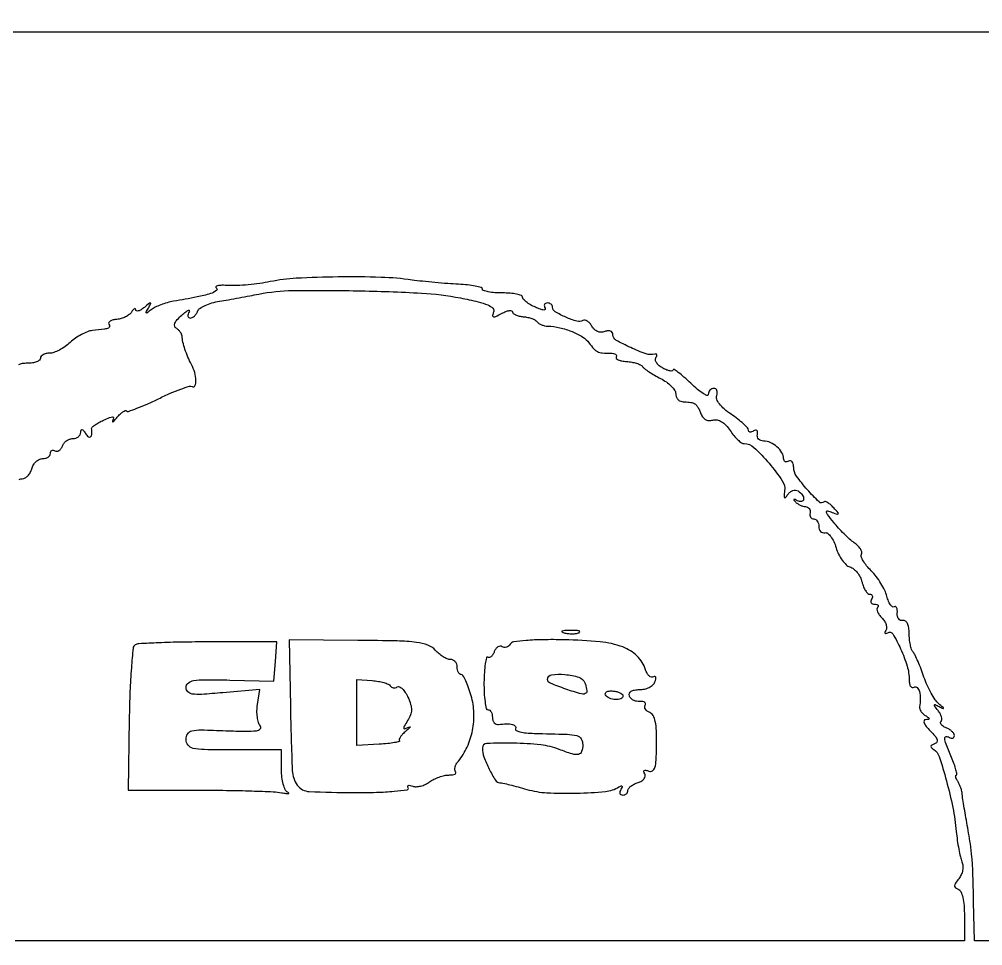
# Model space of a CAD drawing. Extents: x 0 to 836, y 5 to 589.
# Drawn here: x 805.54 to 821.77, y 32.91 to 48.52 of the extents above; entities that cross this region are included whole.
import ezdxf

# ---------------------------------------------------------------- set-up
doc = ezdxf.new("R2010")
doc.units = 0
doc.header["$MEASUREMENT"] = 0

msp = doc.modelspace()

# ---------------------------------------------------------------- linework, layer by layer
for points in [[(201.712326, 537.783562, -0.000001), (217.055896, 537.76491, -0.426088)], [(546.957638, 269.095817, -0.000001), (546.976289, 285.583213, -0.415883)], [(420.497259, 588.710259, 0.000013), (261.145696, 588.714318, 0.000021), (126.989856, 588.708632)], [(718.0002, 320.588723, -0.000011), (717.997333, 194.273324, -0.000202)], [(604.852986, 529.408162, -0.000002), (620.423836, 529.389509, -0.550615)], [(308.18842, 529.408162, -0.000002), (322.638019, 529.38951, -0.415836)], [(531.796111, 538.074638, -0.000002), (517.6951, 538.093291, -0.426056)], [(413.368417, 538.074638, -0.000002), (399.676779, 538.093291, -0.415815)], [(693.315638, 481.579418, -0.000002), (693.334294, 494.031443, -0.550517)], [(693.109162, 421.684687, -0.000002), (693.090507, 409.236574, -0.415775)], [(420.462, 4.7376), (836.1018, 4.7376), (836.1018, 4.9491, 0.047675), (836.091092, 5.061147, 0.173074), (836.05527, 5.121825, 0.144586), (835.98451, 5.152374, 0.030103), (835.848, 5.1606), (835.5942, 5.1606), (835.5942, 29.943407, 0.000223), (835.589332, 40.867792, 0.000628), (835.572933, 48.504221, 0.000026), (835.551504, 54.703733, 0.258997), (835.509671, 54.778456, -0.259848), (835.46748, 54.854103), (835.446278, 121.592707, -0.000059), (835.429914, 203.53197, -0.00002), (835.42504, 321.569549)], [(718.148241, 147.565102, 0.000075), (718.164575, 211.571705, 0.000026), (718.1694, 303.889409)], [(717.979042, 153.570589, -0.000014), (717.95733, 128.915092, -0.566366)], [(800.541927, 44.461672, 0.000023), (800.523391, 42.790195, 0.000526)], [(826.123993, 32.994), (821.6352, 32.994), (821.620729, 33.64965, 0.002), (821.607517, 34.156368, 0.013854), (821.593172, 34.404377, 0.017828), (821.566149, 34.626371, 0.004604), (821.506552, 34.9821, -0.001845), (821.477422, 35.150273, -0.002347), (821.451841, 35.305695, -0.001835), (821.431485, 35.436172, -0.01942), (821.425451, 35.4897, 0.050376), (821.418434, 35.529596, 0.022212), (821.401608, 35.580513, 0.021715), (821.378826, 35.633361, 0.027239), (821.353021, 35.68005, -0.027825), (821.330646, 35.720647, -0.058029), (821.318887, 35.754736, -0.109602), (821.318934, 35.777107, -0.351031), (821.32979, 35.7858, 0.471735), (821.341018, 35.799425, 0.018161), (821.324133, 35.871981, 0.020975), (821.294134, 35.966641, 0.011733), (821.250183, 36.079183, -0.006444), (821.158485, 36.306854, -0.064868), (821.134157, 36.406073, -0.425501), (821.157205, 36.433789, -0.157811), (821.2122, 36.4203, 0.072176), (821.244568, 36.406252, 0.147995), (821.271949, 36.407032, 0.188867), (821.290026, 36.422126, 0.126107), (821.2968, 36.448556, 0.14157), (821.286767, 36.483279, 0.060482), (821.255966, 36.521108, 0.053108), (821.210969, 36.556067, 0.047031), (821.157791, 36.58244, -0.045535), (821.108381, 36.606762, -0.08753), (821.075383, 36.63588, -0.144005), (821.063637, 36.664694, -0.225315), (821.072457, 36.689457, 0.193124), (821.085306, 36.719524, 0.07393), (821.079517, 36.765486, 0.058959), (821.05736, 36.819285, 0.043), (821.021116, 36.872906, -0.006342), (820.963462, 36.946029, -0.25), (820.960188, 36.965688, -0.44549), (820.97363, 36.971493, -0.010419), (821.043, 36.937866, 0.006333), (821.107315, 36.906038, 0.609059), (821.113792, 36.910933, 0.175434), (821.105268, 36.925893, 0.00326), (821.03487, 36.985076, -0.070522), (820.975152, 37.050815, -0.022521), (820.905755, 37.163598, -0.021972), (820.838859, 37.297733, -0.022852), (820.784949, 37.4355, 0.009657), (820.736025, 37.570951, 0.011125), (820.68403, 37.698104, 0.010273), (820.635523, 37.803603, 0.061534), (820.60273, 37.85427, -0.094766), (820.57675, 37.900894, -0.027576), (820.555178, 37.980615, -0.026645), (820.540357, 38.07494, -0.025648), (820.5354, 38.17152, 0.035861), (820.528484, 38.267825, 0.078257), (820.506696, 38.338363, 0.126518), (820.472611, 38.378223, 0.205059), (820.42965, 38.38725, -0.146186), (820.390352, 38.390912, -0.137301), (820.358371, 38.415535, -0.109527), (820.338967, 38.45857, -0.071136), (820.335498, 38.51324, 0.041242), (820.335296, 38.566862, 0.097017), (820.324295, 38.60517, 0.191299), (820.304964, 38.622115, 0.227624), (820.281073, 38.619574, -0.303281), (820.2517, 38.620613, -0.087402), (820.218356, 38.654852, -0.056618), (820.186031, 38.716241, -0.031424), (820.160284, 38.796971, 0.051577), (820.124401, 38.895588, 0.025391), (820.060014, 39.012668, 0.024885), (819.980139, 39.12859, 0.033089), (819.895843, 39.224848, -0.026591), (819.81884, 39.310507, -0.038262), (819.761075, 39.394479, -0.043011), (819.727324, 39.466149, -0.230908), (819.731498, 39.507874, 0.210323), (819.736626, 39.544533, 0.073684), (819.71431, 39.594141, 0.057501), (819.67013, 39.64825, 0.04007), (819.609326, 39.698548, -0.029663), (819.53253, 39.75943, -0.013269), (819.438705, 39.847924, -0.013082), (819.344153, 39.94702, -0.017315), (819.263707, 40.042308, -0.005391), (819.161355, 40.175356, -0.122062), (819.142581, 40.219508, -0.535529), (819.159187, 40.234872, -0.032424), (819.236675, 40.210768, 0.007634), (819.326926, 40.177707, 0.413365), (819.341861, 40.184886, 0.272272), (819.337917, 40.20508, 0.005221), (819.263629, 40.287263, 0.026087), (819.213422, 40.336261, 0.04157), (819.16526, 40.371967, 0.050862), (819.125282, 40.391437, 0.286531), (819.103066, 40.386783, -0.399926), (819.01866, 40.386467, -0.022355), (818.818789, 40.593021, -0.02613), (818.63574, 40.823121, -0.156191), (818.5896, 40.967221, 0.053306), (818.583511, 41.024175, 0.115561), (818.564749, 41.063707, 0.188137), (818.537025, 41.079789, 0.178689), (818.505, 41.0733, -0.089914), (818.472704, 41.060616, -0.168675), (818.445251, 41.064466, -0.176681), (818.426935, 41.084226, -0.09977), (818.4204, 41.11665, 0.140376), (818.39201, 41.215779, 0.074102), (818.308321, 41.313978, 0.07164), (818.195691, 41.386813, 0.108168), (818.082, 41.4117, -0.09082), (818.03534, 41.420246, -0.116007), (817.999205, 41.444611, -0.124389), (817.979349, 41.481042, -0.114525), (817.978346, 41.523738, 0.068666), (817.980986, 41.562804, 0.191458), (817.969297, 41.587126, 0.232089), (817.946163, 41.593988, 0.096758), (817.914896, 41.582195, -0.057922), (817.881632, 41.566622, -0.123323), (817.853497, 41.564459, -0.188716), (817.835036, 41.575568, -0.163327), (817.827622, 41.597057, 0.189695), (817.812784, 41.633846, 0.017857), (817.741995, 41.703424, 0.020896), (817.648106, 41.782389, 0.014919), (817.536938, 41.863044, -0.02816), (817.420395, 41.952401, -0.051147), (817.337928, 42.039487, -0.068777), (817.293232, 42.117801, -0.189131), (817.292767, 42.180294, 0.069521), (817.30337, 42.226074, 0.117557), (817.297699, 42.264836, 0.152606), (817.276949, 42.290381, 0.147491), (817.245051, 42.3, 0.107239), (817.209321, 42.292247, 0.09952), (817.17891, 42.270274, 0.095818), (817.158522, 42.237437, 0.091401), (817.1514, 42.198804, -0.50502), (817.128774, 42.182117, -0.065231), (817.064421, 42.211639, -0.035764), (816.969045, 42.281453, -0.016603), (816.8553, 42.3846, 0.010133), (816.741636, 42.490385, 0.019802), (816.646179, 42.569113, 0.021481), (816.575108, 42.618479, 0.590943), (816.5592, 42.609719, -0.358754), (816.545734, 42.593367, -0.091707), (816.508801, 42.592994, -0.053012), (816.453472, 42.608829, -0.026689), (816.387631, 42.639668, -0.047944), (816.325708, 42.680879, -0.070711), (816.281428, 42.728737, -0.094333), (816.26072, 42.775449, -0.198224), (816.267019, 42.813941, 0.050268), (816.281815, 42.844328, 0.161789), (816.282522, 42.866512, 0.272217), (816.270531, 42.87769, 0.122694), (816.248238, 42.877124, -0.151439), (816.103741, 42.881609, -0.025344), (815.843332, 42.986313, -0.021692), (815.595208, 43.11434, -0.268987), (815.544, 43.20264, 0.129248), (815.533709, 43.241787, 0.171335), (815.506155, 43.265821, 0.12744), (815.462423, 43.271289, 0.059391), (815.406627, 43.257175, -0.091805), (815.345145, 43.245777, -0.097823), (815.285123, 43.25762, -0.09311), (815.231848, 43.292184, -0.074986), (815.189928, 43.346209, 0.051024), (815.154181, 43.397121, 0.073058), (815.112442, 43.433056, 0.095497), (815.071499, 43.44915, 0.186544), (815.03754, 43.442805, -0.211537), (814.938068, 43.429127, -0.033788), (814.748996, 43.497679, -0.032798), (814.572235, 43.589916, -0.261816), (814.5288, 43.66718, 0.12534), (814.521902, 43.694265, 0.10078), (814.502482, 43.717338, 0.09021), (814.473433, 43.732845, 0.077759), (814.439207, 43.7382, 0.1101), (814.409221, 43.731516, 0.182881), (814.391408, 43.71316, 0.160293), (814.388894, 43.685532, 0.081793), (814.402297, 43.652958, -0.307916), (814.401291, 43.630027, -0.258558), (814.378662, 43.619826, -0.066887), (814.32158, 43.632356, -0.019469), (814.23809, 43.666538, -0.025293), (814.155038, 43.709575, -0.033928), (814.084911, 43.757193, -0.03606), (814.034687, 43.802724, -0.192911), (814.0212, 43.83638, 0.317129), (814.001707, 43.864022, 0.033898), (813.921795, 43.886538, 0.031962), (813.812508, 43.90227, 0.019769), (813.6828, 43.9074, -0.017643), (813.553079, 43.911979, -0.028697), (813.443791, 43.926038, -0.028355), (813.36267, 43.946064, -0.328992), (813.344354, 43.97085, 0.332825), (813.324975, 43.996699, 0.020687), (813.226291, 44.021217, 0.023986), (813.096533, 44.041386, 0.014801), (812.942504, 44.053213, -0.006972), (812.761055, 44.064292, -0.004239), (812.546899, 44.082194, -0.004247), (812.334768, 44.103557, -0.007485), (812.16, 44.125311, 0.026948), (811.63732, 44.169804, 0.010667), (810.916098, 44.176803, 0.010158), (810.210566, 44.154256, 0.038135), (809.771533, 44.09753, -0.01631), (809.596077, 44.06703, -0.01194), (809.399712, 44.044226, -0.01209), (809.212507, 44.031559, -0.026011), (809.067978, 44.032806, 0.016372), (808.957617, 44.035886, 0.048558), (808.882354, 44.028191, 0.197533), (808.857435, 44.011544, 0.42545), (808.861819, 43.991246, -0.534828), (808.863401, 43.946042, -0.080321), (808.765038, 43.89691, -0.027159), (808.538881, 43.839491, -0.005853), (808.1415, 43.766102, 0.025546), (808.035383, 43.742149, 0.021824), (807.926419, 43.706435, 0.022397), (807.830116, 43.665133, 0.056518), (807.76571, 43.624497, -0.006086), (807.698426, 43.571889, -0.310391), (807.682606, 43.571105, -0.399849), (807.679096, 43.584429, -0.007342), (807.7185, 43.6536, 0.007537), (807.760128, 43.726741, 0.519526), (807.754805, 43.737596, 0.208724), (807.735476, 43.732558, 0.003749), (807.65014, 43.664391, -0.030094), (807.595058, 43.624957, -0.069177), (807.548667, 43.604071, -0.150298), (807.518774, 43.604473, -0.320719), (807.505705, 43.622091, 0.186394), (807.498667, 43.639404, 0.333346), (807.484296, 43.64191, 0.105454), (807.461667, 43.623571, 0.028595), (807.434642, 43.585912, -0.088681), (807.395102, 43.542796, -0.047064), (807.333412, 43.504319, -0.04485), (807.260832, 43.475836, -0.052335), (807.187999, 43.4626, 0.038131), (807.123106, 43.452699, 0.077117), (807.07525, 43.433498, 0.137998), (807.051668, 43.408738, 0.266116), (807.052554, 43.382238, -0.151074), (807.063262, 43.340938, -0.296172), (807.044269, 43.314451, -0.062413), (806.976942, 43.297389, -0.004045), (806.776092, 43.274102, 0.065846), (806.692874, 43.25384, 0.030139), (806.591122, 43.2071, 0.029202), (806.488344, 43.144193, 0.035613), (806.40059, 43.073399, -0.034972), (806.314858, 43.004056, -0.032469), (806.218212, 42.945427, -0.03408), (806.125267, 42.904784, -0.086237), (806.052848, 42.8922, 0.053242), (805.994218, 42.885939, 0.073041), (805.944617, 42.867349, 0.092856), (805.911312, 42.839884, 0.175783), (805.8996, 42.8076, -0.231675), (805.883729, 42.775186, -0.072835), (805.835401, 42.747851, -0.055541), (805.764748, 42.72918, -0.036866), (805.68105, 42.723, 0.036931), (805.591545, 42.71638, 0.092998), (805.530015, 42.695089, 0.1603)], [(805.542192, 40.765146, -0.114046), (805.59435, 40.7772, 0.129885), (805.642123, 40.789823, 0.073868), (805.689496, 40.826903, 0.065493), (805.729321, 40.881706, 0.060533), (805.754913, 40.9464, -0.070024), (805.781921, 41.011073, -0.069688), (805.825766, 41.065897, -0.075597), (805.879136, 41.102896, -0.114309), (805.93398, 41.1156, 0.064635), (805.985523, 41.122291, 0.082271), (806.029197, 41.141918, 0.098826), (806.058413, 41.171026, 0.148642), (806.0688, 41.205193, -0.093902), (806.074598, 41.235794, -0.172183), (806.091047, 41.254718, -0.17347), (806.115644, 41.258959, -0.095482), (806.144535, 41.247979, 0.160704), (806.177191, 41.240164, 0.122111), (806.212273, 41.252055, 0.094924), (806.244596, 41.282722, 0.064087), (806.26878, 41.327586, -0.081323), (806.29701, 41.375911, -0.065707), (806.341097, 41.416866, -0.066495), (806.393692, 41.444554, -0.088171), (806.446845, 41.454, 0.080004), (806.49643, 41.461985, 0.090337), (806.538724, 41.485064, 0.099398), (806.567244, 41.519414, 0.121227), (806.577695, 41.55975, -0.066727), (806.583335, 41.598236, -0.405416), (806.599169, 41.607338, -0.167501), (806.623756, 41.591209, -0.021149), (806.661, 41.5386, 0.061488), (806.707955, 41.482461, 0.380343), (806.742514, 41.481614, 0.20839), (806.763796, 41.524838, 0.030882), (806.762292, 41.624328, -0.242341), (806.771559, 41.646327, -0.022288), (806.820129, 41.683408, -0.024841), (806.885605, 41.724259, -0.016803), (806.963878, 41.764467, -0.011709), (807.065357, 41.809484, -0.100668), (807.113787, 41.818971, -0.417354), (807.129734, 41.802618, -0.111391), (807.12013, 41.763339, 0.093926), (807.113988, 41.741517, 0.632637), (807.121116, 41.737344, 0.061028), (807.14778, 41.760746, 0.010367), (807.191841, 41.812235, -0.027691), (807.240829, 41.865622, -0.045353), (807.288432, 41.9043, -0.058988), (807.328207, 41.924698, -0.293357), (807.351604, 41.919596, 0.287099), (807.384094, 41.912117, 0.007909), (807.526357, 41.963844, 0.013986), (807.696628, 42.034338, 0.008853), (807.891217, 42.12552, -0.0109), (808.087638, 42.216581, -0.01619), (808.263714, 42.286894, -0.011284), (808.410315, 42.336288, -0.217326), (808.456828, 42.330416, 0.448394), (808.502635, 42.344059, 0.118885), (808.519981, 42.42891, 0.06016), (808.498268, 42.567695, 0.053801), (808.443776, 42.702998, -0.021739), (808.384107, 42.827507, -0.021006), (808.334724, 42.958143, -0.02212), (808.300142, 43.080625, -0.045982), (808.286397, 43.178841, 0.097546), (808.278267, 43.21183, 0.048887), (808.256332, 43.248944, 0.045955), (808.225182, 43.284221, 0.050553), (808.189026, 43.31197, -0.196034), (808.162525, 43.348312, -0.16064), (808.166186, 43.396614, -0.085263), (808.205217, 43.458274, -0.029049), (808.280943, 43.532929, -0.01361), (808.34904, 43.589473, -0.058347), (808.393959, 43.616963, -0.451072), (808.407175, 43.611142, -0.212506), (808.404849, 43.59015, 0.057083), (808.386992, 43.549627, 0.119594), (808.384837, 43.515464, 0.18429), (808.398177, 43.493188, 0.168244), (808.423556, 43.4844, 0.122126), (808.457625, 43.492847, 0.06468), (808.493377, 43.518117, 0.058386), (808.525306, 43.555287, 0.056725), (808.548143, 43.599181, -0.155681), (808.586456, 43.647019, -0.039398), (808.674588, 43.69607, -0.036345), (808.789273, 43.738774, -0.029836), (808.916744, 43.767834, 0.002401), (809.065436, 43.79325, 0.001359), (809.245367, 43.825399, 0.001356), (809.426602, 43.858799, 0.002231), (809.5797, 43.888149, -0.045277), (810.152284, 43.947557, -0.007995), (811.233559, 43.944207, -0.008605), (812.32008, 43.904753, -0.035042), (812.975793, 43.823317, -0.009351), (813.272784, 43.759296, -0.043232), (813.439593, 43.704493, -0.099645), (813.520985, 43.648513, -0.291916), (813.534015, 43.584775, 0.048397), (813.51793, 43.526586, 0.416547), (813.532003, 43.506723, 0.153872), (813.571524, 43.512307, 0.011427), (813.669972, 43.562135, -0.028339), (813.739826, 43.594572, -0.05663), (813.798529, 43.610499, -0.100008), (813.837454, 43.608647, -0.343611), (813.852, 43.58998, 0.223248), (813.865006, 43.562303, 0.06618), (813.905679, 43.5368, 0.052319), (813.964762, 43.517002, 0.035917), (814.034738, 43.506641, -0.033055), (814.10835, 43.496172, -0.035068), (814.178458, 43.476205, -0.037479), (814.235757, 43.450445, -0.114863), (814.267388, 43.422357, 0.093319), (814.295645, 43.395025, 0.045902), (814.339915, 43.371359, 0.043369), (814.391956, 43.354545, 0.048483), (814.4442, 43.347772, -0.048254), (814.649111, 43.3213, -0.040365), (814.858331, 43.255297, -0.042158), (815.036896, 43.164469, -0.101591), (815.144124, 43.063105, 0.029715), (815.220067, 42.967332, 0.100455), (815.283751, 42.919844, 0.089583), (815.364924, 42.898094, 0.02078), (815.506693, 42.8922, -0.047362), (815.554485, 42.887663, -0.10307), (815.588335, 42.873562, -0.180492), (815.602997, 42.85274, -0.205186), (815.599411, 42.82875, 0.33603), (815.601813, 42.803606, 0.104483), (815.634734, 42.780152, 0.058572), (815.695166, 42.761869, 0.029194), (815.774669, 42.752412, -0.029145), (815.860598, 42.742198, -0.032623), (815.941505, 42.722244, -0.034563), (816.007124, 42.696329, -0.124271), (816.041501, 42.667812, 0.075621), (816.076784, 42.632287, 0.013757), (816.153062, 42.578935, 0.014528), (816.246692, 42.521042, 0.012728), (816.3477, 42.465956, -0.035745), (816.444829, 42.407034, -0.042189), (816.526946, 42.337718, -0.047045), (816.584104, 42.268658, -0.150459), (816.6015, 42.212156, 0.082564), (816.609486, 42.164124, 0.084642), (816.632564, 42.121718, 0.090113), (816.666886, 42.091384, 0.111553), (816.70725, 42.077925, -0.002091), (816.753503, 42.073104, -0.001503), (816.805113, 42.06735, -0.001518), (816.854189, 42.061578, -0.00328), (816.891899, 42.056775, -0.146509), (816.925778, 42.041475, -0.051663), (816.962586, 42.002157, -0.045869), (816.996422, 41.94789, -0.039651), (817.021742, 41.88569, 0.071284), (817.053458, 41.819977, 0.111301), (817.098934, 41.777002, 0.116132), (817.156938, 41.758792, 0.082373), (817.225117, 41.765041, -0.111734), (817.299609, 41.767518, -0.088521), (817.375038, 41.738618, -0.070953), (817.44932, 41.678038, -0.04126), (817.520224, 41.587151, 0.028273), (817.58184, 41.5038, 0.034151), (817.64897, 41.433364, 0.036469), (817.712104, 41.383527, 0.149942), (817.758154, 41.3694, -0.191948), (817.920836, 41.304558, -0.027047), (818.173944, 41.037267, -0.02727), (818.396731, 40.743925, -0.185597), (818.437098, 40.569952, 0.01059), (818.426872, 40.483571, 0.218974), (818.43524, 40.45949, 0.451286), (818.45259, 40.460231, 0.021297), (818.491756, 40.513089, -0.076402), (818.528994, 40.553253, -0.086412), (818.575128, 40.578353, -0.096229), (818.622805, 40.584781, -0.124569), (818.664741, 40.571546, -0.099043), (818.735318, 40.505662, -0.174863), (818.756787, 40.429894, -0.350991), (818.721931, 40.392118, -0.169764), (818.65305, 40.405071, 0.015014), (818.612563, 40.426779, 0.226751), (818.597025, 40.42703, 0.476478), (818.594493, 40.417185, 0.025923), (818.6178, 40.388914, 0.056882), (818.652024, 40.359145, 0.03913), (818.696584, 40.333393, 0.039411), (818.744055, 40.315143, 0.062405), (818.787, 40.308055, -0.107819), (818.822999, 40.298719, -0.117915), (818.850494, 40.275404, -0.114054), (818.865062, 40.24148, -0.096078), (818.86455, 40.202305, 0.080873), (818.862866, 40.163382, 0.11013), (818.874464, 40.130334, 0.126343), (818.89744, 40.108386, 0.128497), (818.928, 40.1004, -0.148195), (818.960263, 40.090623, -0.098894), (818.987749, 40.063123, -0.082425), (819.006281, 40.022014, -0.064853), (819.0126, 39.9735, 0.084247), (819.020551, 39.926647, 0.111711), (819.043404, 39.89009, 0.125079), (819.077519, 39.869606, 0.123343), (819.117464, 39.86775, -0.223421), (819.163504, 39.856454, -0.064128), (819.215549, 39.801968, -0.051122), (819.265125, 39.717791, -0.035219), (819.304113, 39.614113, 0.041751), (819.346613, 39.505421, 0.042422), (819.406393, 39.405915, 0.046016), (819.47349, 39.329063, 0.113928), (819.537453, 39.291224, -0.094619), (819.599268, 39.257774, -0.052861), (819.659665, 39.196781, -0.050111), (819.709669, 39.119574, -0.057234), (819.740675, 39.037261, 0.034566), (819.766356, 38.95845, 0.046625), (819.800789, 38.891872, 0.055124), (819.838271, 38.84558, 0.197522), (819.872764, 38.8314, -0.126366), (819.899146, 38.824624, -0.188933), (819.914203, 38.806549, -0.147805), (819.914958, 38.779169, -0.072042), (819.9009, 38.7468, 0.100119), (819.88898, 38.714546, 0.176926), (819.894433, 38.687051, 0.168389), (819.916698, 38.668633, 0.089607), (819.952307, 38.6622, -0.050046), (819.988536, 38.658565, -0.149987), (820.010156, 38.646816, -0.260149), (820.014833, 38.629669, -0.136498), (820.003629, 38.609829, 0.217377), (819.992734, 38.580647, 0.078653), (820.002963, 38.536519, 0.059807), (820.031398, 38.484988, 0.040447), (820.074906, 38.433808, -0.056106), (820.118015, 38.379763, -0.064172), (820.145739, 38.319794, -0.074156), (820.154681, 38.26325, -0.141525), (820.142406, 38.219308, 0.038391), (820.12572, 38.187007, 0.291592), (820.128444, 38.170883, 0.315599), (820.143708, 38.167396, 0.041707), (820.174962, 38.18328, -0.419366), (820.261247, 38.16211, -0.027806), (820.391892, 37.911418, -0.033112), (820.500942, 37.620485, -0.073236), (820.5354, 37.386495, 0.048398), (820.541456, 37.32408, 0.105355), (820.560251, 37.280039, 0.182313), (820.588008, 37.261179, 0.200039), (820.62, 37.2663, -0.357582), (820.669532, 37.25966, -0.121729), (820.707515, 37.191507, -0.067682), (820.723212, 37.072397, -0.045572), (820.710153, 36.935653, 0.129829), (820.71264, 36.901122, 0.062049), (820.732299, 36.860844, 0.055323), (820.764804, 36.821343, 0.051666), (820.805884, 36.788898, -0.014406), (820.859748, 36.752516, -0.22501), (820.870233, 36.733563, -0.396395), (820.859878, 36.721071, -0.027908), (820.81035, 36.717695, 0.311114), (820.786172, 36.700599, 0.190877), (820.787086, 36.664276, 0.070987), (820.822866, 36.605138, 0.024894), (820.889662, 36.531337, -0.020889), (820.971804, 36.44203, -0.094174), (821.006506, 36.380578, -0.225679), (821.001534, 36.338517, -0.173579), (820.96469, 36.309597, 0.043541), (820.91842, 36.289554, 0.232827), (820.902949, 36.267767, 0.250234), (820.911298, 36.243424, 0.049143), (820.949329, 36.214406, -0.177328), (821.039963, 36.099113, -0.011792), (821.163034, 35.689124, -0.017891), (821.269747, 35.23797, -0.025857), (821.328859, 34.83254, 0.011636), (821.346159, 34.684526, 0.011266), (821.370478, 34.535868, 0.011246), (821.397753, 34.406108, 0.040139), (821.423606, 34.325373, -0.080766), (821.439746, 34.256113, -0.063162), (821.435235, 34.178933, -0.061135), (821.411131, 34.102811, -0.065414), (821.369715, 34.036665, 0.024196), (821.315513, 33.964121, 0.135652), (821.300249, 33.918614, 0.242335), (821.314733, 33.886312, 0.087499), (821.36025, 33.861492, -0.20842), (821.404631, 33.821323, -0.048581), (821.437663, 33.723979, -0.038038), (821.45915, 33.585569, -0.019495), (821.466, 33.40995), (821.466, 32.994), (813.4713, 32.994), (805.4766, 32.994)]]:
    msp.add_lwpolyline(points, format="xyb")
msp.add_lwpolyline([(835.1712, 30.2445), (835.1712, 12.1824), (811.0602, 12.1824), (786.9492, 12.1824), (786.9492, 30.2445), (786.9492, 48.3066), (811.0602, 48.3066), (835.1712, 48.3066)], close=True)
for points in [[(814.72076, 38.180573, 0.037336), (814.785699, 38.168737, 0.029507), (814.857049, 38.165406, 0.030339), (814.923974, 38.170301, 0.06278), (814.97456, 38.183708, 0.31318), (814.984456, 38.198835, 0.333666), (814.973555, 38.212544, 0.052471), (814.916278, 38.221205, 0.014395), (814.8249, 38.222707, 0.012823), (814.73453, 38.219272, 0.080377), (814.689616, 38.209037, 0.597527), (814.688132, 38.195491, 0.087174)], [(807.494605, 37.977388, 0.235023), (807.46108, 37.923756, 0.004608), (807.431846, 37.591572, 0.009964), (807.408516, 37.194166, 0.006283), (807.396365, 36.729527), (807.3801, 35.531979), (808.5645, 35.530834, -0.00326), (809.033546, 35.527323, -0.004238), (809.463111, 35.517664, -0.003191), (809.822569, 35.504235, -0.03819), (809.9604, 35.487607, 0.011055), (810.036286, 35.474244, 0.05747), (810.078708, 35.472658, 0.581574), (810.082941, 35.481654, 0.129016), (810.06615, 35.495812, -0.174235), (810.025327, 35.536921, -0.04167), (809.991464, 35.628662, -0.037896), (809.968163, 35.74691, -0.029709), (809.9604, 35.87745), (809.9604, 36.2088), (809.1567, 36.2088, -0.004005), (808.658524, 36.212791, -0.049826), (808.470928, 36.234572, -0.175218), (808.38614, 36.287975, -0.166978), (808.353, 36.384442, -0.140557), (808.380403, 36.479996, -0.201341), (808.4515, 36.530204, -0.059911), (808.608106, 36.54557, -0.004823), (809.022953, 36.532492, 0.005762), (809.365415, 36.522339, 0.037565), (809.53726, 36.532142, 0.15458), (809.602353, 36.562692, 0.399394), (809.605437, 36.609875, -0.102345), (809.574398, 36.667971, -0.037515), (809.554734, 36.75945, -0.035271), (809.547692, 36.865637, -0.035374), (809.555659, 36.971655), (809.59335, 37.22846), (808.973175, 37.172261, -0.005754), (808.614258, 37.143896, -0.051967), (808.457099, 37.149633, -0.165443), (808.382594, 37.187314, -0.196118), (808.353, 37.259862, -0.225606), (808.388268, 37.334046, -0.129518), (808.480343, 37.375788, -0.043019), (808.670955, 37.391461, -0.005171), (809.09325, 37.385428), (809.8335, 37.367193), (809.858522, 37.697447), (809.883544, 38.0277), (808.730062, 38.0277, 0.004068), (808.282093, 38.024055, 0.006107), (807.891336, 38.012921, 0.002763), (807.559611, 37.997575, 0.125328)], [(810.11041, 36.944656, 0.00446), (810.142604, 35.85786, 0.149422), (810.227148, 35.615146, 0.226613), (810.4274, 35.507492, 0.011893), (811.175325, 35.4897, 0.006739), (811.561166, 35.494901, 0.014351), (811.85909, 35.511499, 0.010621), (812.080192, 35.534934, 0.545502), (812.095743, 35.567527, -0.128549), (812.087925, 35.592994, -0.316577), (812.097955, 35.608608, -0.149627), (812.126486, 35.61117, -0.039748), (812.170816, 35.598088, 0.102302), (812.229624, 35.588446, 0.050329), (812.305005, 35.599219, 0.046981), (812.384071, 35.62687, 0.050307), (812.454664, 35.668311, -0.041834), (812.528416, 35.713301, -0.030005), (812.617235, 35.751288, -0.030495), (812.706842, 35.777363, -0.055609), (812.78247, 35.7858, 0.031652), (812.84293, 35.789631, 0.084351), (812.884154, 35.802152, 0.211429), (812.899392, 35.820581, 0.27127), (812.893934, 35.841466, -0.183645), (812.880253, 35.871924, -0.078702), (812.884694, 35.917018, -0.062863), (812.905577, 35.969179, -0.046623), (812.940649, 36.020494, 0.066783), (813.08889, 36.25728, 0.05792), (813.178389, 36.536416, 0.057187), (813.202201, 36.83226, 0.061541), (813.156969, 37.11825, 0.015918), (813.112588, 37.256029, 0.024238), (813.064582, 37.372182, 0.021159), (813.018627, 37.459876, 0.267572), (812.987531, 37.4778, -0.18464), (812.962285, 37.487452, -0.090258), (812.940826, 37.515077, -0.070118), (812.926282, 37.556141, -0.050139), (812.9214, 37.6047, 0.088446), (812.912762, 37.653152, 0.09481), (812.887975, 37.694323, 0.09999), (812.851021, 37.721866, 0.110746), (812.807612, 37.7316, -0.100279), (812.754035, 37.742454, -0.037602), (812.685562, 37.777664, -0.035388), (812.614614, 37.828406, -0.035922), (812.551911, 37.888412, 0.1213), (812.426589, 37.973016, 0.056712), (812.235099, 38.019692, 0.02597), (811.91098, 38.043675, 0.003762), (811.248649, 38.053218), (810.0873, 38.061212)], [(813.811741, 37.988703, -0.086243), (813.784329, 37.957801, -0.093987), (813.748859, 37.939078, -0.100278), (813.710929, 37.935335, -0.113497), (813.676357, 37.947082, 0.159855), (813.642162, 37.955325, 0.122245), (813.60546, 37.943009, 0.095266), (813.57168, 37.911094, 0.064445), (813.546438, 37.864348, -0.04675), (813.522766, 37.81655, -0.075329), (813.493425, 37.781973, -0.107468), (813.463372, 37.76545, -0.213697), (813.43698, 37.768968, 0.50856), (813.413619, 37.759437, 0.022732), (813.393686, 37.659583, 0.022601), (813.378712, 37.519352, 0.012147), (813.372295, 37.345482, 0.015032), (813.375374, 37.169178, 0.024694), (813.389808, 37.02069, 0.021907), (813.411456, 36.908182, 0.347253), (813.44005, 36.8856, -0.172768), (813.468114, 36.875605, -0.093676), (813.491995, 36.847234, -0.074048), (813.508152, 36.804956, -0.054358), (813.5136, 36.754991, 0.081331), (813.521598, 36.706147, 0.103076), (813.544664, 36.666783, 0.116153), (813.579056, 36.643049, 0.126145), (813.61935, 36.638115, -0.028066), (813.754233, 36.647981, -0.06809), (813.853158, 36.636146, -0.154808), (813.901428, 36.605734, -0.32446), (813.904536, 36.563762, 0.445985), (813.912395, 36.536981, 0.051475), (813.978916, 36.51319, 0.035711), (814.083801, 36.49527, 0.018407), (814.216793, 36.487145, -0.002443), (814.77117, 36.471009, -0.049577), (814.937621, 36.448731, -0.207063), (815.009154, 36.395418, -0.131236), (815.0364, 36.2934, -0.082752), (815.017757, 36.181527, -0.268266), (814.963122, 36.13396, -0.125169), (814.857569, 36.139971, -0.01576), (814.640057, 36.216288, 0.064802), (814.327503, 36.292622, 0.023023), (813.867516, 36.322137, 0.014569), (813.418754, 36.317156, 0.402617), (813.344354, 36.239663, 0.087697), (813.370943, 36.089654, 0.029663), (813.459623, 35.885442, 0.023915), (813.565937, 35.698384, 0.245383), (813.6405, 35.655205, -0.044423), (813.692318, 35.648302, -0.004966), (813.808279, 35.62101, -0.006005), (813.945848, 35.585428, -0.004837), (814.092863, 35.543983, 0.057813), (814.43254, 35.48604, 0.01989), (814.931837, 35.479207, 0.01696), (815.418457, 35.508444, 0.115421), (815.645092, 35.584493, -0.033021), (815.681446, 35.603769, -0.332027), (815.697207, 35.600251, -0.294755), (815.699556, 35.583186, -0.029274), (815.678979, 35.545071, 0.068937), (815.662467, 35.507687, 0.143226), (815.662664, 35.476091, 0.19028), (815.679044, 35.455281, 0.132745), (815.708207, 35.4474, 0.086798), (815.742417, 35.453384, 0.0942), (815.771482, 35.470577, 0.10021), (815.790923, 35.496201, 0.112793), (815.7978, 35.526299, -0.170932), (815.809812, 35.560409, -0.057809), (815.847863, 35.597911, -0.049463), (815.903005, 35.632773, -0.039423), (815.968228, 35.65929, 0.057075), (816.029999, 35.686976, 0.095256), (816.072493, 35.724648, 0.131644), (816.089801, 35.766309, 0.173084), (816.08125, 35.806268, -0.069138), (816.065619, 35.841697, -0.326679), (816.072868, 35.86131, -0.204709), (816.099385, 35.866174, -0.036013), (816.148962, 35.851141, 0.232356), (816.210014, 35.856663, 0.186324), (816.250735, 35.909615, 0.059553), (816.272432, 36.03741, 0.009053), (816.280494, 36.296561, 0.013404), (816.277236, 36.532483, 0.042978), (816.257414, 36.688312, 0.071135), (816.220798, 36.787252, 0.178847), (816.163891, 36.837199, -0.065938), (816.120336, 36.860886, -0.096663), (816.090745, 36.892759, -0.122749), (816.079557, 36.927533, -0.156403), (816.087627, 36.960051, 0.171817), (816.093611, 36.98768, 0.211032), (816.080098, 37.010069, 0.12323), (816.045987, 37.023166, 0.051347), (815.996345, 37.024098, -0.073471), (815.940793, 37.027594, -0.070932), (815.8879, 37.046971, -0.075849), (815.845637, 37.078714, -0.109448), (815.821005, 37.11825, -0.17434), (815.82127, 37.161814, -0.168767), (815.849187, 37.19594, -0.099354), (815.907352, 37.217349, -0.038677), (815.993199, 37.224, 0.058081), (816.077063, 37.233775, 0.059004), (816.155957, 37.262568, 0.065061), (816.218353, 37.305048, 0.119744), (816.25308, 37.355294, 0.036904), (816.267383, 37.402769, 0.134238), (816.265885, 37.433943, 0.315728), (816.250778, 37.445291, 0.147601), (816.225922, 37.438665, -0.209005), (816.192178, 37.433859, -0.118689), (816.155475, 37.454238, -0.081427), (816.121104, 37.498055, -0.048875), (816.094988, 37.558973, 0.12306), (815.952885, 37.789598, 0.105363), (815.711178, 37.942397, 0.064659), (815.326852, 38.030218, 0.019466), (814.727037, 38.064193, 0.00799), (814.36286, 38.064803, 0.016998), (814.081502, 38.051204, 0.014592), (813.871377, 38.027684, 0.222719)], [(811.791577, 37.288735, 0.115399), (811.813511, 37.266711, 0.100437), (811.844066, 37.255299, 0.093403), (811.878589, 37.256301, 0.084776), (811.911686, 37.26969, -0.25545), (811.9492, 37.271695, -0.080789), (811.996837, 37.238538, -0.057838), (812.046932, 37.17734, -0.035737), (812.091476, 37.095602, -0.032174), (812.136831, 36.976266, -0.078611), (812.150095, 36.883467, -0.087957), (812.133539, 36.797562, -0.048136), (812.08559, 36.701279, 0.007803), (812.028847, 36.607182, 0.143022), (812.020533, 36.573632, 0.503121), (812.035487, 36.56346, 0.034721), (812.090304, 36.586921, -0.049834), (812.120889, 36.598932, -0.665801), (812.126298, 36.592114, -0.084776), (812.107103, 36.568052, -0.010307), (812.055565, 36.523959, 0.027681), (812.002177, 36.474972, 0.045339), (811.963496, 36.427372, 0.058962), (811.943093, 36.3876, 0.293412), (811.948191, 36.364209, -0.579712), (811.943726, 36.347779, -0.020705), (811.864636, 36.330647, -0.019806), (811.751187, 36.315549, -0.010245), (811.608476, 36.305226), (811.2294, 36.285604), (811.2294, 36.840746), (811.2294, 37.395888), (811.489632, 37.376059, -0.022732), (811.592323, 37.363519, -0.028648), (811.685674, 37.342228, -0.029076), (811.759553, 37.316123, -0.156107)], [(815.07164, 37.338791, -0.022599), (815.090032, 37.283516, -0.031197), (815.101118, 37.232421, -0.032005), (815.104743, 37.191001, -0.204976), (815.097084, 37.171884, -0.271364), (815.015488, 37.150577, -0.014438), (814.749086, 37.233979, -0.013986), (814.487654, 37.332457, -0.30457), (814.4442, 37.397177, -0.376121), (814.511938, 37.474486, -0.056201), (814.73626, 37.47886, -0.051523), (814.971709, 37.432175, -0.230373)], [(815.7132, 37.121397, -0.308169), (815.679426, 37.071803, -0.105138), (815.589019, 37.056698, -0.085627), (815.485329, 37.079318, -0.159224), (815.420264, 37.13428, -0.216944), (815.416598, 37.163152, -0.194874), (815.435812, 37.186628, -0.101175), (815.479976, 37.200209, -0.042988), (815.542172, 37.200877, -0.036752), (815.60766, 37.191069, -0.053275), (815.66296, 37.172215, -0.06752), (815.700964, 37.147864, -0.219973)]]:
    msp.add_lwpolyline(points, format="xyb", close=True)

doc.saveas('drawing.dxf')
